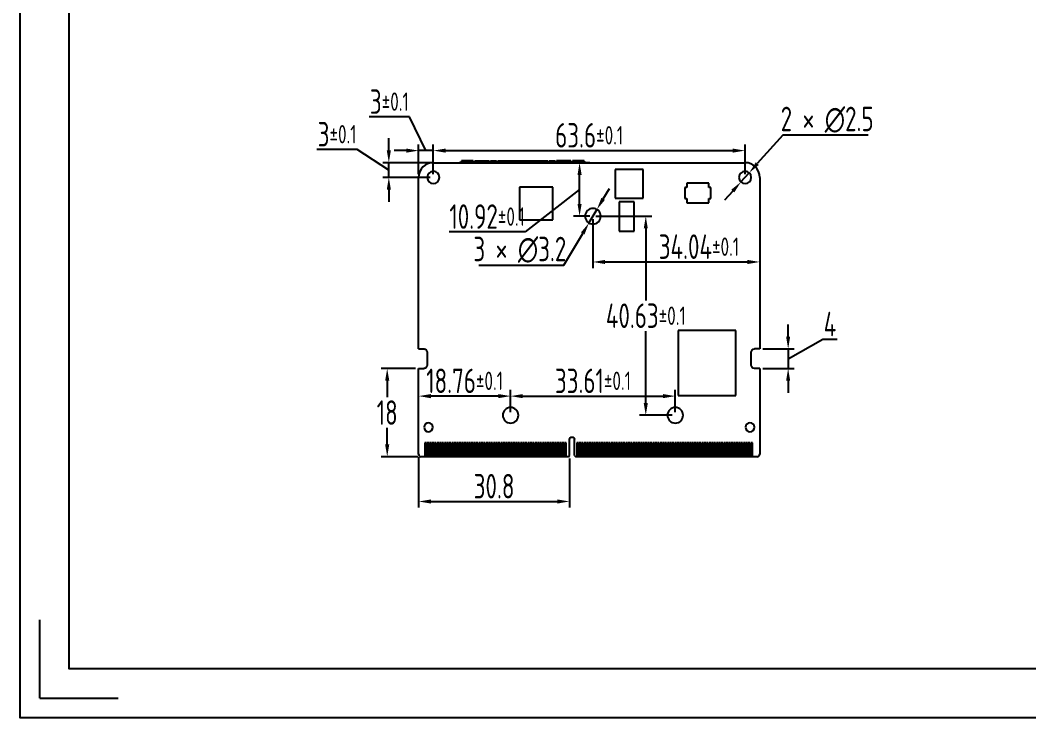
# Model space of a CAD drawing. Header units: millimetres. Extents: x 33 to 453, y 25 to 322.
# Drawn here: x 33.3 to 239.1, y 25.5 to 167.9 of the extents above; entities that cross this region are included whole.
import ezdxf

# ---------------------------------------------------------------- set-up
doc = ezdxf.new("R2010")
doc.units = ezdxf.units.MM
for name, color, linetype in [('可见', 7, 'Continuous'), ('图框', 7, 'Continuous'), ('标注、技术要求', 1, 'Continuous')]:
    doc.layers.add(name, color=color, linetype=linetype)
doc.styles.add('陈杰（2）', font='gbenor.shx', dxfattribs={"width": 0.8, "height": 5, "bigfont": 'gbcbig.shx'})
doc.dimstyles.new('ISO-25（2）', dxfattribs={"dimtxt": 5, "dimasz": 2.5, "dimexe": 1.25, "dimexo": 0.625, "dimtad": 1, "dimtih": 1, "dimtoh": 1, "dimdsep": 46, "dimtxsty": '陈杰（2）', "dimcen": 2.5, "dimclrt": 256, "dimadec": 0, "dimazin": 0, "dimtp": 0.1, "dimtm": 0.1, "dimtfac": 0.75, "dimtmove": 1, "dimatfit": 3, "dimfxl": 1, "dimtolj": 1, "dimarcsym": 0})
doc.dimstyles.new('ISO-25（3）', dxfattribs={"dimtxt": 5, "dimasz": 2.5, "dimexe": 1.25, "dimexo": 0.625, "dimtad": 1, "dimtih": 1, "dimtoh": 1, "dimdsep": 46, "dimtxsty": '陈杰（2）', "dimcen": 2.5, "dimclrt": 256, "dimadec": 0, "dimazin": 0, "dimtol": 1, "dimtp": 0.1, "dimtm": 0.1, "dimtfac": 0.75, "dimtmove": 1, "dimatfit": 3, "dimfxl": 1, "dimtolj": 1, "dimarcsym": 0})

# ---------------------------------------------------------------- blocks, each defined once
blk = doc.blocks.new('*D40')
at = {"layer": 'Defpoints', "color": 0, "transparency": 16777216}
for p in [(114.58, 96.79), (108.17, 78.79), (115.08, 78.79)]:
    blk.add_point(p, dxfattribs=at)
at = {"layer": '标注、技术要求', "color": 0, "lineweight": -2, "transparency": 16777216}
for p, q in [((113.96, 96.79), (106.92, 96.79)), ((108.17, 94.29), (108.17, 90.92)), ((108.17, 81.29), (108.17, 84.67)), ((114.46, 78.79), (106.92, 78.79))]:
    blk.add_line(p, q, dxfattribs=at)
at = {"layer": '标注、技术要求', "color": 0, "transparency": 16777216}
for points in [[(107.75, 94.29), (108.59, 94.29), (108.17, 96.79)], [(107.75, 81.29), (108.59, 81.29), (108.17, 78.79)]]:
    blk.add_solid(points, dxfattribs=at)
at = {"layer": '标注、技术要求', "transparency": 16777216, "insert": (108.17, 87.79), "char_height": 5, "attachment_point": 5, "style": '陈杰（2）'}
blk.add_mtext('\\A1;18', dxfattribs=at)
blk = doc.blocks.new('*D41')
at = {"layer": 'Defpoints', "color": 0, "transparency": 16777216}
for p in [(114.58, 79.29), (145.38, 79.04), (145.38, 69.65)]:
    blk.add_point(p, dxfattribs=at)
at = {"layer": '标注、技术要求', "color": 0, "lineweight": -2, "transparency": 16777216}
for p, q in [((114.58, 78.67), (114.58, 68.4)), ((145.38, 78.42), (145.38, 68.4)), ((117.08, 69.65), (142.88, 69.65))]:
    blk.add_line(p, q, dxfattribs=at)
at = {"layer": '标注、技术要求', "color": 0, "transparency": 16777216}
for points in [[(117.08, 70.06), (117.08, 69.23), (114.58, 69.65)], [(142.88, 70.06), (142.88, 69.23), (145.38, 69.65)]]:
    blk.add_solid(points, dxfattribs=at)
at = {"layer": '标注、技术要求', "transparency": 16777216, "insert": (129.98, 72.77), "char_height": 5, "attachment_point": 5, "style": '陈杰（2）'}
blk.add_mtext('\\A1;30.8', dxfattribs=at)
blk = doc.blocks.new('*D42')
at = {"layer": 'Defpoints', "color": 0, "transparency": 16777216}
for p in [(184.18, 100.79), (184.18, 96.79), (189.98, 96.79)]:
    blk.add_point(p, dxfattribs=at)
at = {"layer": '标注、技术要求', "color": 0, "lineweight": -2, "transparency": 16777216}
for p, q in [((189.98, 103.29), (189.98, 105.79)), ((189.98, 98.79), (197.05, 102.74)), ((197.05, 102.74), (199.97, 102.74)), ((184.81, 100.79), (191.23, 100.79)), ((189.98, 100.79), (189.98, 96.79)), ((189.98, 100.79), (189.98, 96.79)), ((184.81, 96.79), (191.23, 96.79)), ((189.98, 94.29), (189.98, 91.79))]:
    blk.add_line(p, q, dxfattribs=at)
at = {"layer": '标注、技术要求', "color": 0, "transparency": 16777216}
for points in [[(189.56, 103.29), (190.39, 103.29), (189.98, 100.79)], [(189.56, 94.29), (190.39, 94.29), (189.98, 96.79)]]:
    blk.add_solid(points, dxfattribs=at)
at = {"layer": '标注、技术要求', "transparency": 16777216, "insert": (198.51, 105.86), "char_height": 5, "attachment_point": 5, "style": '陈杰（2）'}
blk.add_mtext('\\A1;4', dxfattribs=at)
blk = doc.blocks.new('*D43')
at = {"layer": 'Defpoints', "color": 0, "transparency": 16777216}
for p in [(108.5, 138.79), (117.58, 138.79), (117.58, 135.79)]:
    blk.add_point(p, dxfattribs=at)
at = {"layer": '标注、技术要求', "color": 0, "lineweight": -2, "transparency": 16777216}
for p, q in [((108.5, 141.29), (108.5, 143.79)), ((102.05, 141.47), (93.84, 141.47)), ((108.5, 137.29), (102.05, 141.47)), ((116.96, 138.79), (107.25, 138.79)), ((108.5, 135.79), (108.5, 138.79)), ((108.5, 135.79), (108.5, 138.79)), ((116.96, 135.79), (107.25, 135.79)), ((108.5, 133.29), (108.5, 130.79))]:
    blk.add_line(p, q, dxfattribs=at)
at = {"layer": '标注、技术要求', "color": 0, "transparency": 16777216}
for points in [[(108.09, 141.29), (108.92, 141.29), (108.5, 138.79)], [(108.09, 133.29), (108.92, 133.29), (108.5, 135.79)]]:
    blk.add_solid(points, dxfattribs=at)
at = {"layer": '标注、技术要求', "transparency": 16777216, "insert": (97.95, 144.6), "char_height": 5, "attachment_point": 5, "style": '陈杰（2）'}
blk.add_mtext('\\A1;3{\\H3.75;±0.1}', dxfattribs=at)
blk = doc.blocks.new('*D44')
at = {"layer": 'Defpoints', "color": 0, "transparency": 16777216}
for p in [(114.58, 141.25), (114.58, 135.79), (117.58, 135.79)]:
    blk.add_point(p, dxfattribs=at)
at = {"layer": '标注、技术要求', "color": 0, "lineweight": -2, "transparency": 16777216}
for p, q in [((112.71, 148.12), (104.5, 148.12)), ((116.08, 141.25), (112.71, 148.12)), ((114.58, 136.42), (114.58, 142.5)), ((117.58, 136.42), (117.58, 142.5)), ((112.08, 141.25), (109.58, 141.25)), ((117.58, 141.25), (114.58, 141.25)), ((117.58, 141.25), (114.58, 141.25)), ((120.08, 141.25), (122.58, 141.25))]:
    blk.add_line(p, q, dxfattribs=at)
at = {"layer": '标注、技术要求', "color": 0, "transparency": 16777216}
for points in [[(112.08, 141.67), (112.08, 140.84), (114.58, 141.25)], [(120.08, 141.67), (120.08, 140.84), (117.58, 141.25)]]:
    blk.add_solid(points, dxfattribs=at)
at = {"layer": '标注、技术要求', "transparency": 16777216, "insert": (108.6, 151.25), "char_height": 5, "attachment_point": 5, "style": '陈杰（2）'}
blk.add_mtext('\\A1;3{\\H3.75;±0.1}', dxfattribs=at)
blk = doc.blocks.new('*D45')
at = {"layer": 'Defpoints', "color": 0, "transparency": 16777216}
for p in [(182.02, 136.72), (180.35, 134.86)]:
    blk.add_point(p, dxfattribs=at)
at = {"layer": '标注、技术要求', "color": 0, "lineweight": -2, "transparency": 16777216}
for p, q in [((188.9, 144.42), (183.68, 138.59)), ((206.33, 144.42), (188.9, 144.42)), ((180.35, 134.86), (182.02, 136.72)), ((178.68, 133), (177.02, 131.13))]:
    blk.add_line(p, q, dxfattribs=at)
at = {"layer": '标注、技术要求', "color": 0, "transparency": 16777216}
for points in [[(183.37, 138.86), (183.99, 138.31), (182.02, 136.72)], [(178.37, 133.27), (178.99, 132.72), (180.35, 134.86)]]:
    blk.add_solid(points, dxfattribs=at)
at = {"layer": '标注、技术要求', "transparency": 16777216, "insert": (197.93, 147.55), "char_height": 5, "attachment_point": 5, "style": '陈杰（2）'}
blk.add_mtext('\\A1;2 × ∅2.5', dxfattribs=at)
blk = doc.blocks.new('*D46')
at = {"layer": 'Defpoints', "color": 0, "transparency": 16777216}
for p in [(181.18, 141.25), (117.58, 135.79), (181.18, 135.79)]:
    blk.add_point(p, dxfattribs=at)
at = {"layer": '标注、技术要求', "color": 0, "lineweight": -2, "transparency": 16777216}
for p, q in [((117.58, 136.42), (117.58, 142.5)), ((181.18, 136.42), (181.18, 142.5)), ((120.08, 141.25), (178.68, 141.25))]:
    blk.add_line(p, q, dxfattribs=at)
at = {"layer": '标注、技术要求', "color": 0, "transparency": 16777216}
for points in [[(120.08, 141.67), (120.08, 140.84), (117.58, 141.25)], [(178.68, 141.67), (178.68, 140.84), (181.18, 141.25)]]:
    blk.add_solid(points, dxfattribs=at)
at = {"layer": '标注、技术要求', "transparency": 16777216, "insert": (149.38, 144.38), "char_height": 5, "attachment_point": 5, "style": '陈杰（2）'}
blk.add_mtext('\\A1;63.6{\\H3.75;±0.1}', dxfattribs=at)
blk = doc.blocks.new('*D47')
at = {"layer": 'Defpoints', "color": 0, "transparency": 16777216}
for p in [(150.96, 129.25), (149.33, 126.49)]:
    blk.add_point(p, dxfattribs=at)
at = {"layer": '标注、技术要求', "color": 0, "lineweight": -2, "transparency": 16777216}
for p, q in [((152.23, 131.4), (153.5, 133.55)), ((150.96, 129.25), (149.33, 126.49)), ((144.24, 117.88), (148.06, 124.34)), ((126.84, 117.88), (144.24, 117.88))]:
    blk.add_line(p, q, dxfattribs=at)
at = {"layer": '标注、技术要求', "color": 0, "transparency": 16777216}
for points in [[(151.87, 131.61), (152.59, 131.19), (150.96, 129.25)], [(147.7, 124.55), (148.42, 124.13), (149.33, 126.49)]]:
    blk.add_solid(points, dxfattribs=at)
at = {"layer": '标注、技术要求', "transparency": 16777216, "insert": (135.23, 121.01), "char_height": 5, "attachment_point": 5, "style": '陈杰（2）'}
blk.add_mtext('\\A1;3 × ∅3.2', dxfattribs=at)
blk = doc.blocks.new('*D48')
at = {"layer": 'Defpoints', "color": 0, "transparency": 16777216}
for p in [(147.42, 138.79), (150.14, 138.79), (150.14, 127.87)]:
    blk.add_point(p, dxfattribs=at)
at = {"layer": '标注、技术要求', "color": 0, "lineweight": -2, "transparency": 16777216}
for p, q in [((149.52, 138.79), (146.17, 138.79)), ((147.42, 130.37), (147.42, 136.29)), ((147.42, 133.33), (136.33, 124.67)), ((149.52, 127.87), (146.17, 127.87)), ((136.33, 124.67), (120.78, 124.67))]:
    blk.add_line(p, q, dxfattribs=at)
at = {"layer": '标注、技术要求', "color": 0, "transparency": 16777216}
for points in [[(147, 136.29), (147.84, 136.29), (147.42, 138.79)], [(147, 130.37), (147.84, 130.37), (147.42, 127.87)]]:
    blk.add_solid(points, dxfattribs=at)
at = {"layer": '标注、技术要求', "transparency": 16777216, "insert": (128.56, 127.79), "char_height": 5, "attachment_point": 5, "style": '陈杰（2）'}
blk.add_mtext('\\A1;10.92{\\H3.75;±0.1}', dxfattribs=at)
blk = doc.blocks.new('*D49')
at = {"layer": 'Defpoints', "color": 0, "transparency": 16777216}
for p in [(150.14, 127.87), (184.18, 127.87), (184.18, 118.53)]:
    blk.add_point(p, dxfattribs=at)
at = {"layer": '标注、技术要求', "color": 0, "lineweight": -2, "transparency": 16777216}
for p, q in [((150.14, 127.25), (150.14, 117.28)), ((184.18, 127.25), (184.18, 117.28)), ((152.64, 118.53), (181.68, 118.53))]:
    blk.add_line(p, q, dxfattribs=at)
at = {"layer": '标注、技术要求', "color": 0, "transparency": 16777216}
for points in [[(152.64, 118.95), (152.64, 118.11), (150.14, 118.53)], [(181.68, 118.95), (181.68, 118.11), (184.18, 118.53)]]:
    blk.add_solid(points, dxfattribs=at)
at = {"layer": '标注、技术要求', "transparency": 16777216, "insert": (171.77, 121.65), "char_height": 5, "attachment_point": 5, "style": '陈杰（2）'}
blk.add_mtext('\\A1;34.04{\\H3.75;±0.1}', dxfattribs=at)
blk = doc.blocks.new('*D50')
at = {"layer": 'Defpoints', "color": 0, "transparency": 16777216}
for p in [(166.95, 91.15), (133.34, 87.24), (166.95, 87.24)]:
    blk.add_point(p, dxfattribs=at)
at = {"layer": '标注、技术要求', "color": 0, "lineweight": -2, "transparency": 16777216}
for p, q in [((133.34, 87.87), (133.34, 92.4)), ((135.84, 91.15), (164.45, 91.15)), ((166.95, 87.87), (166.95, 92.4))]:
    blk.add_line(p, q, dxfattribs=at)
at = {"layer": '标注、技术要求', "color": 0, "transparency": 16777216}
for points in [[(135.84, 91.57), (135.84, 90.73), (133.34, 91.15)], [(164.45, 91.57), (164.45, 90.73), (166.95, 91.15)]]:
    blk.add_solid(points, dxfattribs=at)
at = {"layer": '标注、技术要求', "transparency": 16777216, "insert": (150.15, 94.27), "char_height": 5, "attachment_point": 5, "style": '陈杰（2）'}
blk.add_mtext('\\A1;33.61{\\H3.75;±0.1}', dxfattribs=at)
blk = doc.blocks.new('*D51')
at = {"layer": 'Defpoints', "color": 0, "transparency": 16777216}
for p in [(114.58, 91.15), (114.58, 87.24), (133.34, 87.24)]:
    blk.add_point(p, dxfattribs=at)
at = {"layer": '标注、技术要求', "color": 0, "lineweight": -2, "transparency": 16777216}
for p, q in [((114.58, 87.87), (114.58, 92.4)), ((130.84, 91.15), (117.08, 91.15)), ((133.34, 87.87), (133.34, 92.4))]:
    blk.add_line(p, q, dxfattribs=at)
at = {"layer": '标注、技术要求', "color": 0, "transparency": 16777216}
for points in [[(117.08, 91.57), (117.08, 90.73), (114.58, 91.15)], [(130.84, 91.57), (130.84, 90.73), (133.34, 91.15)]]:
    blk.add_solid(points, dxfattribs=at)
at = {"layer": '标注、技术要求', "transparency": 16777216, "insert": (123.96, 94.27), "char_height": 5, "attachment_point": 5, "style": '陈杰（2）'}
blk.add_mtext('\\A1;18.76{\\H3.75;±0.1}', dxfattribs=at)
blk = doc.blocks.new('*D53')
at = {"layer": 'Defpoints', "color": 0, "transparency": 16777216}
for p in [(150.14, 127.87), (160.93, 87.24), (166.95, 87.24)]:
    blk.add_point(p, dxfattribs=at)
at = {"layer": '标注、技术要求', "color": 0, "lineweight": -2, "transparency": 16777216}
for p, q in [((150.77, 127.87), (162.18, 127.87)), ((160.93, 125.37), (160.93, 110.68)), ((160.93, 89.74), (160.93, 104.43)), ((166.33, 87.24), (159.68, 87.24))]:
    blk.add_line(p, q, dxfattribs=at)
at = {"layer": '标注、技术要求', "color": 0, "transparency": 16777216}
for points in [[(160.51, 125.37), (161.34, 125.37), (160.93, 127.87)], [(160.51, 89.74), (161.34, 89.74), (160.93, 87.24)]]:
    blk.add_solid(points, dxfattribs=at)
at = {"layer": '标注、技术要求', "transparency": 16777216, "insert": (160.93, 107.56), "char_height": 5, "attachment_point": 5, "style": '陈杰（2）'}
blk.add_mtext('\\A1;40.63{\\H3.75;±0.1}', dxfattribs=at)

msp = doc.modelspace()

# ---------------------------------------------------------------- linework, layer by layer
at = {"layer": '可见', "extrusion": (-1e-16, -1, 0)}
for p, q in [((117.583, 138.791), (181.183, 138.791)), ((123.293, 138.946), (123.293, 138.791)), ((123.343, 138.946), (123.293, 138.946)), ((123.343, 139.191), (123.343, 139.091)), ((123.493, 139.191), (123.343, 139.191)), ((123.343, 139.071), (123.343, 139.091)), ((123.343, 139.091), (123.493, 139.091)), ((125.643, 139.071), (123.343, 139.071)), ((123.343, 139.071), (123.343, 138.921)), ((123.343, 138.921), (125.643, 138.921)), ((123.343, 138.791), (123.343, 138.921)), ((125.573, 139.191), (123.493, 139.191)), ((123.493, 139.091), (123.493, 139.191)), ((125.573, 139.091), (123.493, 139.091)), ((123.808, 139.091), (123.808, 139.071)), ((123.868, 139.071), (123.868, 139.091)), ((123.968, 139.091), (123.968, 139.071)), ((124.028, 139.071), (124.028, 139.091)), ((125.038, 139.091), (125.038, 139.071)), ((125.098, 139.071), (125.098, 139.091)), ((125.198, 139.091), (125.198, 139.071)), ((125.258, 139.071), (125.258, 139.091)), ((125.723, 139.191), (125.573, 139.191)), ((125.573, 139.191), (125.573, 139.091)), ((125.573, 139.091), (125.723, 139.091)), ((125.643, 138.921), (125.643, 139.071)), ((125.643, 139.041), (125.723, 139.041)), ((125.643, 138.921), (125.643, 138.871)), ((125.723, 139.091), (125.723, 139.191)), ((125.723, 139.091), (125.723, 139.041)), ((125.723, 139.041), (125.723, 138.998)), ((126.023, 139.198), (126.023, 139.098)), ((126.023, 139.198), (128.943, 139.198)), ((126.023, 138.791), (126.023, 139.098)), ((126.023, 139.098), (128.943, 139.098)), ((128.943, 139.098), (128.943, 139.198)), ((128.943, 138.791), (128.943, 139.098)), ((130.443, 139.098), (129.243, 139.098)), ((129.243, 139.073), (129.243, 139.098)), ((129.243, 139.073), (130.443, 139.073)), ((129.243, 139.048), (129.243, 139.073)), ((130.443, 139.098), (130.443, 139.073)), ((130.443, 139.073), (130.443, 139.048)), ((130.743, 139.198), (130.743, 139.098)), ((130.743, 139.198), (140.943, 139.198)), ((130.743, 139.098), (140.943, 139.098)), ((130.743, 139.098), (130.743, 138.791)), ((140.943, 139.098), (140.943, 139.198)), ((140.943, 138.791), (140.943, 139.098)), ((142.443, 139.098), (141.243, 139.098)), ((141.243, 139.073), (141.243, 139.098)), ((141.243, 139.073), (142.443, 139.073)), ((141.243, 139.048), (141.243, 139.073)), ((142.443, 139.098), (142.443, 139.073)), ((142.443, 139.073), (142.443, 139.048)), ((142.743, 139.198), (142.743, 139.098)), ((145.663, 139.198), (142.743, 139.198)), ((142.743, 139.098), (145.663, 139.098)), ((142.743, 139.098), (142.743, 138.791)), ((145.663, 139.098), (145.663, 139.198)), ((145.663, 139.098), (145.663, 138.791)), ((145.963, 139.191), (145.963, 139.091)), ((146.113, 139.191), (145.963, 139.191)), ((145.963, 139.041), (145.963, 139.091)), ((145.963, 139.091), (146.113, 139.091)), ((145.963, 139.041), (146.043, 139.041)), ((145.963, 138.998), (145.963, 139.041)), ((146.043, 139.071), (146.043, 138.921)), ((148.343, 139.071), (146.043, 139.071)), ((146.043, 138.921), (148.343, 138.921)), ((146.043, 138.871), (146.043, 138.921)), ((148.193, 139.191), (146.113, 139.191)), ((146.113, 139.091), (146.113, 139.191)), ((148.193, 139.091), (146.113, 139.091)), ((146.428, 139.091), (146.428, 139.071)), ((146.488, 139.071), (146.488, 139.091)), ((146.588, 139.091), (146.588, 139.071)), ((146.648, 139.071), (146.648, 139.091)), ((147.658, 139.091), (147.658, 139.071)), ((147.718, 139.071), (147.718, 139.091)), ((147.818, 139.091), (147.818, 139.071)), ((147.878, 139.071), (147.878, 139.091)), ((148.343, 139.191), (148.193, 139.191)), ((148.193, 139.191), (148.193, 139.091)), ((148.193, 139.091), (148.343, 139.091)), ((148.343, 139.091), (148.343, 139.191)), ((148.343, 139.091), (148.343, 139.071)), ((148.343, 138.921), (148.343, 139.071)), ((148.343, 138.946), (148.393, 138.946)), ((148.343, 138.921), (148.343, 138.791)), ((148.393, 138.791), (148.393, 138.946)), ((154.693, 137.427), (154.693, 131.519)), ((160.401, 137.427), (154.693, 137.427)), ((160.401, 131.519), (160.401, 137.427)), ((114.583, 100.791), (114.583, 135.791)), ((135.129, 133.814), (135.129, 127.149)), ((141.943, 133.814), (135.129, 133.814)), ((141.943, 127.149), (141.943, 133.814)), ((169.325, 134.633), (169.325, 133.755)), ((173.775, 134.633), (169.325, 134.633)), ((173.775, 133.755), (173.775, 134.633)), ((184.183, 135.791), (184.183, 100.791)), ((168.9, 133.755), (168.9, 131.453)), ((169.325, 133.755), (168.9, 133.755)), ((174.2, 133.755), (173.775, 133.755)), ((174.2, 131.453), (174.2, 133.755)), ((154.693, 131.519), (160.401, 131.519)), ((155.474, 130.813), (155.474, 130.613)), ((158.576, 130.812), (155.474, 130.813)), ((155.474, 130.613), (155.474, 124.813)), ((158.576, 130.613), (158.576, 130.812)), ((158.576, 124.813), (158.576, 130.613)), ((168.9, 131.453), (169.325, 131.453)), ((169.325, 131.453), (169.325, 130.574)), ((169.325, 130.574), (173.775, 130.574)), ((173.775, 131.453), (174.2, 131.453)), ((173.775, 130.574), (173.775, 131.453)), ((135.129, 127.149), (141.943, 127.149)), ((155.474, 124.813), (158.576, 124.813)), ((179.311, 104.535), (167.557, 104.535)), ((167.557, 104.535), (167.557, 91.281)), ((179.311, 91.281), (179.311, 104.535)), ((114.583, 100.791), (115.683, 100.791)), ((116.333, 100.141), (116.333, 97.441)), ((182.433, 97.434), (182.433, 100.134)), ((184.183, 100.791), (183.083, 100.791)), ((114.583, 96.791), (115.699, 96.791)), ((114.583, 79.291), (114.583, 96.791)), ((184.183, 96.791), (183.083, 96.791)), ((184.183, 96.791), (184.183, 79.291)), ((167.557, 91.281), (179.311, 91.281)), ((115.833, 81.591), (115.833, 79.041)), ((116.183, 81.591), (115.833, 81.591)), ((116.183, 79.041), (116.183, 81.591)), ((116.333, 81.591), (116.333, 79.041)), ((116.683, 81.591), (116.333, 81.591)), ((116.683, 79.041), (116.683, 81.591)), ((116.833, 81.591), (116.833, 79.041)), ((117.183, 81.591), (116.833, 81.591)), ((117.183, 79.041), (117.183, 81.591)), ((117.333, 81.591), (117.333, 79.041)), ((117.683, 81.591), (117.333, 81.591)), ((117.683, 79.041), (117.683, 81.591)), ((117.833, 81.591), (117.833, 79.041)), ((118.183, 81.591), (117.833, 81.591)), ((118.183, 79.041), (118.183, 81.591)), ((118.333, 81.591), (118.333, 79.041)), ((118.683, 81.591), (118.333, 81.591)), ((118.683, 79.041), (118.683, 81.591)), ((118.833, 81.591), (118.833, 79.041)), ((119.183, 81.591), (118.833, 81.591)), ((119.183, 79.041), (119.183, 81.591)), ((119.333, 81.591), (119.333, 79.041)), ((119.683, 81.591), (119.333, 81.591)), ((119.683, 79.041), (119.683, 81.591)), ((119.833, 81.591), (119.833, 79.041)), ((120.183, 81.591), (119.833, 81.591)), ((120.183, 79.041), (120.183, 81.591)), ((120.333, 81.591), (120.333, 79.041)), ((120.683, 81.591), (120.333, 81.591)), ((120.683, 79.041), (120.683, 81.591)), ((120.833, 81.591), (120.833, 79.041)), ((121.183, 81.591), (120.833, 81.591)), ((121.183, 79.041), (121.183, 81.591)), ((121.333, 81.591), (121.333, 79.041)), ((121.683, 81.591), (121.333, 81.591)), ((121.683, 79.041), (121.683, 81.591)), ((121.833, 81.591), (121.833, 79.041)), ((122.183, 81.591), (121.833, 81.591)), ((122.183, 79.041), (122.183, 81.591)), ((122.333, 81.591), (122.333, 79.041)), ((122.683, 81.591), (122.333, 81.591)), ((122.683, 79.041), (122.683, 81.591)), ((122.833, 81.591), (122.833, 79.041)), ((123.183, 81.591), (122.833, 81.591)), ((123.183, 79.041), (123.183, 81.591)), ((123.333, 81.591), (123.333, 79.041)), ((123.683, 81.591), (123.333, 81.591)), ((123.683, 79.041), (123.683, 81.591)), ((123.833, 81.591), (123.833, 79.041)), ((124.183, 81.591), (123.833, 81.591)), ((124.183, 79.041), (124.183, 81.591)), ((124.333, 81.591), (124.333, 79.041)), ((124.683, 81.591), (124.333, 81.591)), ((124.683, 79.041), (124.683, 81.591)), ((124.833, 81.591), (124.833, 79.041)), ((125.183, 81.591), (124.833, 81.591)), ((125.183, 79.041), (125.183, 81.591)), ((125.333, 81.591), (125.333, 79.041)), ((125.683, 81.591), (125.333, 81.591)), ((125.683, 79.041), (125.683, 81.591)), ((125.833, 81.591), (125.833, 79.041)), ((126.183, 81.591), (125.833, 81.591)), ((126.183, 79.041), (126.183, 81.591)), ((126.333, 81.591), (126.333, 79.041)), ((126.683, 81.591), (126.333, 81.591)), ((126.683, 79.041), (126.683, 81.591)), ((126.833, 81.591), (126.833, 79.041)), ((127.183, 81.591), (126.833, 81.591)), ((127.183, 79.041), (127.183, 81.591)), ((127.333, 81.591), (127.333, 79.041)), ((127.683, 81.591), (127.333, 81.591)), ((127.683, 79.041), (127.683, 81.591)), ((127.833, 81.591), (127.833, 79.041)), ((128.183, 81.591), (127.833, 81.591)), ((128.183, 79.041), (128.183, 81.591)), ((128.333, 81.591), (128.333, 79.041)), ((128.683, 81.591), (128.333, 81.591)), ((128.683, 79.041), (128.683, 81.591)), ((128.833, 81.591), (128.833, 79.041)), ((129.183, 81.591), (128.833, 81.591)), ((129.183, 79.041), (129.183, 81.591)), ((129.333, 81.591), (129.333, 79.041)), ((129.683, 81.591), (129.333, 81.591)), ((129.683, 79.041), (129.683, 81.591)), ((129.833, 81.591), (129.833, 79.041)), ((130.183, 81.591), (129.833, 81.591)), ((130.183, 79.041), (130.183, 81.591)), ((130.333, 81.591), (130.333, 79.041)), ((130.683, 81.591), (130.333, 81.591)), ((130.683, 79.041), (130.683, 81.591)), ((130.833, 81.591), (130.833, 79.041)), ((131.183, 81.591), (130.833, 81.591)), ((131.183, 79.041), (131.183, 81.591)), ((131.333, 81.591), (131.333, 79.041)), ((131.683, 81.591), (131.333, 81.591)), ((131.683, 79.041), (131.683, 81.591)), ((131.833, 81.591), (131.833, 79.041)), ((132.183, 81.591), (131.833, 81.591)), ((132.183, 79.041), (132.183, 81.591)), ((132.333, 81.591), (132.333, 79.041)), ((132.683, 81.591), (132.333, 81.591)), ((132.683, 79.041), (132.683, 81.591)), ((132.833, 81.591), (132.833, 79.041)), ((133.183, 81.591), (132.833, 81.591)), ((133.183, 79.041), (133.183, 81.591)), ((133.333, 81.591), (133.333, 79.041)), ((133.683, 81.591), (133.333, 81.591)), ((133.683, 79.041), (133.683, 81.591)), ((133.833, 81.591), (133.833, 79.041)), ((134.183, 81.591), (133.833, 81.591)), ((134.183, 79.041), (134.183, 81.591)), ((134.333, 81.591), (134.333, 79.041)), ((134.683, 81.591), (134.333, 81.591)), ((134.683, 79.041), (134.683, 81.591)), ((134.833, 81.591), (134.833, 79.041)), ((135.183, 81.591), (134.833, 81.591)), ((135.183, 79.041), (135.183, 81.591)), ((135.333, 81.591), (135.333, 79.041)), ((135.683, 81.591), (135.333, 81.591)), ((135.683, 79.041), (135.683, 81.591)), ((135.833, 81.591), (135.833, 79.041)), ((136.183, 81.591), (135.833, 81.591)), ((136.183, 79.041), (136.183, 81.591)), ((136.333, 81.591), (136.333, 79.041)), ((136.683, 81.591), (136.333, 81.591)), ((136.683, 79.041), (136.683, 81.591)), ((136.833, 81.591), (136.833, 79.041)), ((137.183, 81.591), (136.833, 81.591)), ((137.183, 79.041), (137.183, 81.591)), ((137.333, 81.591), (137.333, 79.041)), ((137.683, 81.591), (137.333, 81.591)), ((137.683, 79.041), (137.683, 81.591)), ((137.833, 81.591), (137.833, 79.041)), ((138.183, 81.591), (137.833, 81.591)), ((138.183, 79.041), (138.183, 81.591)), ((138.333, 81.591), (138.333, 79.041)), ((138.683, 81.591), (138.333, 81.591)), ((138.683, 79.041), (138.683, 81.591)), ((138.833, 81.591), (138.833, 79.041)), ((139.183, 81.591), (138.833, 81.591)), ((139.183, 79.041), (139.183, 81.591)), ((139.333, 81.591), (139.333, 79.041)), ((139.683, 81.591), (139.333, 81.591)), ((139.683, 79.041), (139.683, 81.591)), ((139.833, 81.591), (139.833, 79.041)), ((140.183, 81.591), (139.833, 81.591)), ((140.183, 79.041), (140.183, 81.591)), ((140.333, 81.591), (140.333, 79.041)), ((140.683, 81.591), (140.333, 81.591)), ((140.683, 79.041), (140.683, 81.591)), ((140.833, 81.591), (140.833, 79.041)), ((141.183, 81.591), (140.833, 81.591)), ((141.183, 79.041), (141.183, 81.591)), ((141.333, 81.591), (141.333, 79.041)), ((141.683, 81.591), (141.333, 81.591)), ((141.683, 79.041), (141.683, 81.591)), ((141.833, 81.591), (141.833, 79.041)), ((142.183, 81.591), (141.833, 81.591)), ((142.183, 79.041), (142.183, 81.591)), ((142.333, 81.591), (142.333, 79.041)), ((142.683, 81.591), (142.333, 81.591)), ((142.683, 79.041), (142.683, 81.591)), ((142.833, 81.591), (142.833, 79.041)), ((143.183, 81.591), (142.833, 81.591)), ((143.183, 79.041), (143.183, 81.591)), ((143.333, 81.591), (143.333, 79.041)), ((143.683, 81.591), (143.333, 81.591)), ((143.683, 79.041), (143.683, 81.591)), ((143.833, 81.591), (143.833, 79.041)), ((144.183, 81.591), (143.833, 81.591)), ((144.183, 79.041), (144.183, 81.591)), ((144.333, 81.591), (144.333, 79.041)), ((144.683, 81.591), (144.333, 81.591)), ((144.683, 79.041), (144.683, 81.591)), ((145.383, 79.041), (145.383, 82.291)), ((146.383, 79.041), (146.383, 82.291)), ((146.833, 81.591), (146.833, 79.041)), ((147.183, 81.591), (146.833, 81.591)), ((147.183, 79.041), (147.183, 81.591)), ((147.333, 81.591), (147.333, 79.041)), ((147.683, 81.591), (147.333, 81.591)), ((147.683, 79.041), (147.683, 81.591)), ((147.833, 81.591), (147.833, 79.041)), ((148.183, 81.591), (147.833, 81.591)), ((148.183, 79.041), (148.183, 81.591)), ((148.333, 81.591), (148.333, 79.041)), ((148.683, 81.591), (148.333, 81.591)), ((148.683, 79.041), (148.683, 81.591)), ((148.833, 81.591), (148.833, 79.041)), ((149.183, 81.591), (148.833, 81.591)), ((149.183, 79.041), (149.183, 81.591)), ((149.333, 81.591), (149.333, 79.041)), ((149.683, 81.591), (149.333, 81.591)), ((149.683, 79.041), (149.683, 81.591)), ((149.833, 81.591), (149.833, 79.041)), ((150.183, 81.591), (149.833, 81.591)), ((150.183, 79.041), (150.183, 81.591)), ((150.333, 81.591), (150.333, 79.041)), ((150.683, 81.591), (150.333, 81.591)), ((150.683, 79.041), (150.683, 81.591)), ((150.833, 81.591), (150.833, 79.041)), ((151.183, 81.591), (150.833, 81.591)), ((151.183, 79.041), (151.183, 81.591)), ((151.333, 81.591), (151.333, 79.041)), ((151.683, 81.591), (151.333, 81.591)), ((151.683, 79.041), (151.683, 81.591)), ((151.833, 81.591), (151.833, 79.041)), ((152.183, 81.591), (151.833, 81.591)), ((152.183, 79.041), (152.183, 81.591)), ((152.333, 81.591), (152.333, 79.041)), ((152.683, 81.591), (152.333, 81.591)), ((152.683, 79.041), (152.683, 81.591)), ((152.833, 81.591), (152.833, 79.041)), ((153.183, 81.591), (152.833, 81.591)), ((153.183, 79.041), (153.183, 81.591)), ((153.333, 81.591), (153.333, 79.041)), ((153.683, 81.591), (153.333, 81.591)), ((153.683, 79.041), (153.683, 81.591)), ((153.833, 81.591), (153.833, 79.041)), ((154.183, 81.591), (153.833, 81.591)), ((154.183, 79.041), (154.183, 81.591)), ((154.333, 81.591), (154.333, 79.041)), ((154.683, 81.591), (154.333, 81.591)), ((154.683, 79.041), (154.683, 81.591)), ((154.833, 81.591), (154.833, 79.041)), ((155.183, 81.591), (154.833, 81.591)), ((155.183, 79.041), (155.183, 81.591)), ((155.333, 81.591), (155.333, 79.041)), ((155.683, 81.591), (155.333, 81.591)), ((155.683, 79.041), (155.683, 81.591)), ((155.833, 81.591), (155.833, 79.041)), ((156.183, 81.591), (155.833, 81.591)), ((156.183, 79.041), (156.183, 81.591)), ((156.333, 81.591), (156.333, 79.041)), ((156.683, 81.591), (156.333, 81.591)), ((156.683, 79.041), (156.683, 81.591)), ((156.833, 81.591), (156.833, 79.041)), ((157.183, 81.591), (156.833, 81.591)), ((157.183, 79.041), (157.183, 81.591)), ((157.333, 81.591), (157.333, 79.041)), ((157.683, 81.591), (157.333, 81.591)), ((157.683, 79.041), (157.683, 81.591)), ((157.833, 81.591), (157.833, 79.041)), ((158.183, 81.591), (157.833, 81.591)), ((158.183, 79.041), (158.183, 81.591)), ((158.333, 81.591), (158.333, 79.041)), ((158.683, 81.591), (158.333, 81.591)), ((158.683, 79.041), (158.683, 81.591)), ((158.833, 81.591), (158.833, 79.041)), ((159.183, 81.591), (158.833, 81.591)), ((159.183, 79.041), (159.183, 81.591)), ((159.333, 81.591), (159.333, 79.041)), ((159.683, 81.591), (159.333, 81.591)), ((159.683, 79.041), (159.683, 81.591)), ((159.833, 81.591), (159.833, 79.041)), ((160.183, 81.591), (159.833, 81.591)), ((160.183, 79.041), (160.183, 81.591)), ((160.333, 81.591), (160.333, 79.041)), ((160.683, 81.591), (160.333, 81.591)), ((160.683, 79.041), (160.683, 81.591)), ((160.833, 81.591), (160.833, 79.041)), ((161.183, 81.591), (160.833, 81.591)), ((161.183, 79.041), (161.183, 81.591)), ((161.333, 81.591), (161.333, 79.041)), ((161.683, 81.591), (161.333, 81.591)), ((161.683, 79.041), (161.683, 81.591)), ((161.833, 81.591), (161.833, 79.041)), ((162.183, 81.591), (161.833, 81.591)), ((162.183, 79.041), (162.183, 81.591)), ((162.333, 81.591), (162.333, 79.041)), ((162.683, 81.591), (162.333, 81.591)), ((162.683, 79.041), (162.683, 81.591)), ((162.833, 81.591), (162.833, 79.041)), ((163.183, 81.591), (162.833, 81.591)), ((163.183, 79.041), (163.183, 81.591)), ((163.333, 81.591), (163.333, 79.041)), ((163.683, 81.591), (163.333, 81.591)), ((163.683, 79.041), (163.683, 81.591)), ((163.833, 81.591), (163.833, 79.041)), ((164.183, 81.591), (163.833, 81.591)), ((164.183, 79.041), (164.183, 81.591)), ((164.333, 81.591), (164.333, 79.041)), ((164.683, 81.591), (164.333, 81.591)), ((164.683, 79.041), (164.683, 81.591)), ((164.833, 81.591), (164.833, 79.041)), ((165.183, 81.591), (164.833, 81.591)), ((165.183, 79.041), (165.183, 81.591)), ((165.333, 81.591), (165.333, 79.041)), ((165.683, 81.591), (165.333, 81.591)), ((165.683, 79.041), (165.683, 81.591)), ((165.833, 81.591), (165.833, 79.041)), ((166.183, 81.591), (165.833, 81.591)), ((166.183, 79.041), (166.183, 81.591)), ((166.333, 81.591), (166.333, 79.041)), ((166.683, 81.591), (166.333, 81.591)), ((166.683, 79.041), (166.683, 81.591)), ((166.833, 81.591), (166.833, 79.041)), ((167.183, 81.591), (166.833, 81.591)), ((167.183, 79.041), (167.183, 81.591)), ((167.333, 81.591), (167.333, 79.041)), ((167.683, 81.591), (167.333, 81.591)), ((167.683, 79.041), (167.683, 81.591)), ((167.833, 81.591), (167.833, 79.041)), ((168.183, 81.591), (167.833, 81.591)), ((168.183, 79.041), (168.183, 81.591)), ((168.333, 81.591), (168.333, 79.041)), ((168.683, 81.591), (168.333, 81.591)), ((168.683, 79.041), (168.683, 81.591)), ((168.833, 81.591), (168.833, 79.041)), ((169.183, 81.591), (168.833, 81.591)), ((169.183, 79.041), (169.183, 81.591)), ((169.333, 81.591), (169.333, 79.041)), ((169.683, 81.591), (169.333, 81.591)), ((169.683, 79.041), (169.683, 81.591)), ((169.833, 81.591), (169.833, 79.041)), ((170.183, 81.591), (169.833, 81.591)), ((170.183, 79.041), (170.183, 81.591)), ((170.333, 81.591), (170.333, 79.041)), ((170.683, 81.591), (170.333, 81.591)), ((170.683, 79.041), (170.683, 81.591)), ((170.833, 81.591), (170.833, 79.041)), ((171.183, 81.591), (170.833, 81.591)), ((171.183, 79.041), (171.183, 81.591)), ((171.333, 81.591), (171.333, 79.041)), ((171.683, 81.591), (171.333, 81.591)), ((171.683, 79.041), (171.683, 81.591)), ((171.833, 81.591), (171.833, 79.041)), ((172.183, 81.591), (171.833, 81.591)), ((172.183, 79.041), (172.183, 81.591)), ((172.333, 81.591), (172.333, 79.041)), ((172.683, 81.591), (172.333, 81.591)), ((172.683, 79.041), (172.683, 81.591)), ((172.833, 81.591), (172.833, 79.041)), ((173.183, 81.591), (172.833, 81.591)), ((173.183, 79.041), (173.183, 81.591)), ((173.333, 81.591), (173.333, 79.041)), ((173.683, 81.591), (173.333, 81.591)), ((173.683, 79.041), (173.683, 81.591)), ((173.833, 81.591), (173.833, 79.041)), ((174.183, 81.591), (173.833, 81.591)), ((174.183, 79.041), (174.183, 81.591)), ((174.333, 81.591), (174.333, 79.041)), ((174.683, 81.591), (174.333, 81.591)), ((174.683, 79.041), (174.683, 81.591)), ((174.833, 81.591), (174.833, 79.041)), ((175.183, 81.591), (174.833, 81.591)), ((175.183, 79.041), (175.183, 81.591)), ((175.333, 81.591), (175.333, 79.041)), ((175.683, 81.591), (175.333, 81.591)), ((175.683, 79.041), (175.683, 81.591)), ((175.833, 81.591), (175.833, 79.041)), ((176.183, 81.591), (175.833, 81.591)), ((176.183, 79.041), (176.183, 81.591)), ((176.333, 81.591), (176.333, 79.041)), ((176.683, 81.591), (176.333, 81.591)), ((176.683, 79.041), (176.683, 81.591)), ((176.833, 81.591), (176.833, 79.041)), ((177.183, 81.591), (176.833, 81.591)), ((177.183, 79.041), (177.183, 81.591)), ((177.333, 81.591), (177.333, 79.041)), ((177.683, 81.591), (177.333, 81.591)), ((177.683, 79.041), (177.683, 81.591)), ((177.833, 81.591), (177.833, 79.041)), ((178.183, 81.591), (177.833, 81.591)), ((178.183, 79.041), (178.183, 81.591)), ((178.333, 81.591), (178.333, 79.041)), ((178.683, 81.591), (178.333, 81.591)), ((178.683, 79.041), (178.683, 81.591)), ((178.833, 81.591), (178.833, 79.041)), ((179.183, 81.591), (178.833, 81.591)), ((179.183, 79.041), (179.183, 81.591)), ((179.333, 81.591), (179.333, 79.041)), ((179.683, 81.591), (179.333, 81.591)), ((179.683, 79.041), (179.683, 81.591)), ((179.833, 81.591), (179.833, 79.041)), ((180.183, 81.591), (179.833, 81.591)), ((180.183, 79.041), (180.183, 81.591)), ((180.333, 81.591), (180.333, 79.041)), ((180.683, 81.591), (180.333, 81.591)), ((180.683, 79.041), (180.683, 81.591)), ((180.833, 81.591), (180.833, 79.041)), ((181.183, 81.591), (180.833, 81.591)), ((181.183, 79.041), (181.183, 81.591)), ((181.333, 81.591), (181.333, 79.041)), ((181.683, 81.591), (181.333, 81.591)), ((181.683, 79.041), (181.683, 81.591)), ((181.833, 81.591), (181.833, 79.041)), ((182.183, 81.591), (181.833, 81.591)), ((182.183, 79.041), (182.183, 81.591)), ((182.333, 81.591), (182.333, 79.041)), ((182.683, 81.591), (182.333, 81.591)), ((182.683, 79.041), (182.683, 81.591)), ((145.133, 78.791), (115.083, 78.791)), ((115.833, 79.041), (116.183, 79.041)), ((116.333, 79.041), (116.683, 79.041)), ((116.833, 79.041), (117.183, 79.041)), ((117.333, 79.041), (117.683, 79.041)), ((117.833, 79.041), (118.183, 79.041)), ((118.333, 79.041), (118.683, 79.041)), ((118.833, 79.041), (119.183, 79.041)), ((119.333, 79.041), (119.683, 79.041)), ((119.833, 79.041), (120.183, 79.041)), ((120.333, 79.041), (120.683, 79.041)), ((120.833, 79.041), (121.183, 79.041)), ((121.333, 79.041), (121.683, 79.041)), ((121.833, 79.041), (122.183, 79.041)), ((122.333, 79.041), (122.683, 79.041)), ((122.833, 79.041), (123.183, 79.041)), ((123.333, 79.041), (123.683, 79.041)), ((123.833, 79.041), (124.183, 79.041)), ((124.333, 79.041), (124.683, 79.041)), ((124.833, 79.041), (125.183, 79.041)), ((125.333, 79.041), (125.683, 79.041)), ((125.833, 79.041), (126.183, 79.041)), ((126.333, 79.041), (126.683, 79.041)), ((126.833, 79.041), (127.183, 79.041)), ((127.333, 79.041), (127.683, 79.041)), ((127.833, 79.041), (128.183, 79.041)), ((128.333, 79.041), (128.683, 79.041)), ((128.833, 79.041), (129.183, 79.041)), ((129.333, 79.041), (129.683, 79.041)), ((129.833, 79.041), (130.183, 79.041)), ((130.333, 79.041), (130.683, 79.041)), ((130.833, 79.041), (131.183, 79.041)), ((131.333, 79.041), (131.683, 79.041)), ((131.833, 79.041), (132.183, 79.041)), ((132.333, 79.041), (132.683, 79.041)), ((132.833, 79.041), (133.183, 79.041)), ((133.333, 79.041), (133.683, 79.041)), ((133.833, 79.041), (134.183, 79.041)), ((134.333, 79.041), (134.683, 79.041)), ((134.833, 79.041), (135.183, 79.041)), ((135.333, 79.041), (135.683, 79.041)), ((135.833, 79.041), (136.183, 79.041)), ((136.333, 79.041), (136.683, 79.041)), ((136.833, 79.041), (137.183, 79.041)), ((137.333, 79.041), (137.683, 79.041)), ((137.833, 79.041), (138.183, 79.041)), ((138.333, 79.041), (138.683, 79.041)), ((138.833, 79.041), (139.183, 79.041)), ((139.333, 79.041), (139.683, 79.041)), ((139.833, 79.041), (140.183, 79.041)), ((140.333, 79.041), (140.683, 79.041)), ((140.833, 79.041), (141.183, 79.041)), ((141.333, 79.041), (141.683, 79.041)), ((141.833, 79.041), (142.183, 79.041)), ((142.333, 79.041), (142.683, 79.041)), ((142.833, 79.041), (143.183, 79.041)), ((143.333, 79.041), (143.683, 79.041)), ((143.833, 79.041), (144.183, 79.041)), ((144.333, 79.041), (144.683, 79.041)), ((145.133, 78.791), (145.383, 79.041)), ((146.383, 79.041), (146.633, 78.791)), ((183.683, 78.791), (146.633, 78.791)), ((146.833, 79.041), (147.183, 79.041)), ((147.333, 79.041), (147.683, 79.041)), ((147.833, 79.041), (148.183, 79.041)), ((148.333, 79.041), (148.683, 79.041)), ((148.833, 79.041), (149.183, 79.041)), ((149.333, 79.041), (149.683, 79.041)), ((149.833, 79.041), (150.183, 79.041)), ((150.333, 79.041), (150.683, 79.041)), ((150.833, 79.041), (151.183, 79.041)), ((151.333, 79.041), (151.683, 79.041)), ((151.833, 79.041), (152.183, 79.041)), ((152.333, 79.041), (152.683, 79.041)), ((152.833, 79.041), (153.183, 79.041)), ((153.333, 79.041), (153.683, 79.041)), ((153.833, 79.041), (154.183, 79.041)), ((154.333, 79.041), (154.683, 79.041)), ((154.833, 79.041), (155.183, 79.041)), ((155.333, 79.041), (155.683, 79.041)), ((155.833, 79.041), (156.183, 79.041)), ((156.333, 79.041), (156.683, 79.041)), ((156.833, 79.041), (157.183, 79.041)), ((157.333, 79.041), (157.683, 79.041)), ((157.833, 79.041), (158.183, 79.041)), ((158.333, 79.041), (158.683, 79.041)), ((158.833, 79.041), (159.183, 79.041)), ((159.333, 79.041), (159.683, 79.041)), ((159.833, 79.041), (160.183, 79.041)), ((160.333, 79.041), (160.683, 79.041)), ((160.833, 79.041), (161.183, 79.041)), ((161.333, 79.041), (161.683, 79.041)), ((161.833, 79.041), (162.183, 79.041)), ((162.333, 79.041), (162.683, 79.041)), ((162.833, 79.041), (163.183, 79.041)), ((163.333, 79.041), (163.683, 79.041)), ((163.833, 79.041), (164.183, 79.041)), ((164.333, 79.041), (164.683, 79.041)), ((164.833, 79.041), (165.183, 79.041)), ((165.333, 79.041), (165.683, 79.041)), ((165.833, 79.041), (166.183, 79.041)), ((166.333, 79.041), (166.683, 79.041)), ((166.833, 79.041), (167.183, 79.041)), ((167.333, 79.041), (167.683, 79.041)), ((167.833, 79.041), (168.183, 79.041)), ((168.333, 79.041), (168.683, 79.041)), ((168.833, 79.041), (169.183, 79.041)), ((169.333, 79.041), (169.683, 79.041)), ((169.833, 79.041), (170.183, 79.041)), ((170.333, 79.041), (170.683, 79.041)), ((170.833, 79.041), (171.183, 79.041)), ((171.333, 79.041), (171.683, 79.041)), ((171.833, 79.041), (172.183, 79.041)), ((172.333, 79.041), (172.683, 79.041)), ((172.833, 79.041), (173.183, 79.041)), ((173.333, 79.041), (173.683, 79.041)), ((173.833, 79.041), (174.183, 79.041)), ((174.333, 79.041), (174.683, 79.041)), ((174.833, 79.041), (175.183, 79.041)), ((175.333, 79.041), (175.683, 79.041)), ((175.833, 79.041), (176.183, 79.041)), ((176.333, 79.041), (176.683, 79.041)), ((176.833, 79.041), (177.183, 79.041)), ((177.333, 79.041), (177.683, 79.041)), ((177.833, 79.041), (178.183, 79.041)), ((178.333, 79.041), (178.683, 79.041)), ((178.833, 79.041), (179.183, 79.041)), ((179.333, 79.041), (179.683, 79.041)), ((179.833, 79.041), (180.183, 79.041)), ((180.333, 79.041), (180.683, 79.041)), ((180.833, 79.041), (181.183, 79.041)), ((181.333, 79.041), (181.683, 79.041)), ((181.833, 79.041), (182.183, 79.041)), ((182.333, 79.041), (182.683, 79.041))]:
    msp.add_line(p, q, dxfattribs=at)
at = {"layer": '可见', "extrusion": (-1e-16, 0, -1)}
for centre, radius in [((-117.583, 135.791), 1.25), ((-181.183, 135.791), 1.25), ((-150.143, 127.871), 1.6), ((-133.343, 87.241), 1.6), ((-166.953, 87.241), 1.6), ((-116.583, 84.791), 0.9), ((-182.183, 84.791), 0.9)]:
    msp.add_circle(centre, radius, dxfattribs=at)
at = {"layer": '可见'}
for centre, radius, start, end in [((117.583, 135.791), 3, 90, 180), ((181.183, 135.791), 3, 0, 90), ((115.083, 79.291), 0.5, 180, 270), ((183.683, 79.291), 0.5, 270, 0)]:
    msp.add_arc(centre, radius, start, end, dxfattribs=at)
at = {"layer": '可见', "extrusion": (-1e-16, 0, -1)}
for centre, radius, start, end in [((-123.293, 138.396), 0.55, 45.90457, 90), ((-125.793, 138.871), 0.15, 327.76904, 0), ((-125.873, 138.998), 0.15, 180, 0), ((-129.093, 139.048), 0.15, 180, 0), ((-130.593, 139.048), 0.15, 180, 0), ((-141.093, 139.048), 0.15, 180, 0), ((-142.593, 139.048), 0.15, 180, 0), ((-145.813, 138.998), 0.15, 180, 0), ((-145.893, 138.871), 0.15, 180.00544, 212.23096), ((-148.393, 138.396), 0.55, 90, 134.09543), ((-115.683, 100.141), 0.65, 90, 180), ((-183.083, 100.141), 0.65, 359.35757, 90), ((-115.683, 97.441), 0.65, 180, 268.59641), ((-183.083, 97.441), 0.65, 270, 359.35757), ((-145.883, 82.291), 0.5, 0, 180)]:
    msp.add_arc(centre, radius, start, end, dxfattribs=at)
at = {"layer": '图框'}
for q in [(37.282, 45.497), (53.282, 29.497)]:
    msp.add_line((37.282, 29.497), q, dxfattribs=at)
for points in [[(33.282, 322.497), (453.282, 322.497), (453.282, 25.497), (33.282, 25.497)], [(43.282, 312.497), (443.282, 312.497), (443.282, 35.497), (43.282, 35.497)]]:
    msp.add_lwpolyline(points, close=True, dxfattribs=at)

# ---------------------------------------------------------------- dimensions: what is measured, and where the dimension line sits
at = {"layer": '标注、技术要求'}
dim = msp.add_diameter_dim_2p(p1=(180.35, 134.859), p2=(182.016, 136.723), text='2 × <>', dimstyle='ISO-25（2）', dxfattribs=at)
dim.commit()
dim.dimension.update_dxf_attribs({"geometry": '*D45', "text_midpoint": (188.9, 144.423), "dimtype": 163})
for base, p1, p2, picture, middle in [((114.583, 141.252), (117.583, 135.791), (114.583, 135.791), '*D44', (112.08, 148.125)), ((184.183, 118.529), (150.143, 127.871), (184.183, 127.871), '*D49', (171.769, 118.529))]:
    dim = msp.add_linear_dim(base=base, p1=p1, p2=p2, dimstyle='ISO-25（3）', dxfattribs=at)
    dim.commit()
    dim.dimension.update_dxf_attribs({"geometry": picture, "text_midpoint": middle, "dimtype": 160})
for base, p1, p2, dimstyle, picture, middle in [((108.505, 138.791), (117.583, 135.791), (117.583, 138.791), 'ISO-25（3）', '*D43', (101.427, 141.47)), ((147.42, 138.791), (150.143, 127.871), (150.143, 138.791), 'ISO-25（3）', '*D48', (135.708, 124.669)), ((189.978, 96.791), (184.183, 100.791), (184.183, 96.791), 'ISO-25（2）', '*D42', (197.673, 102.737))]:
    dim = msp.add_linear_dim(base=base, p1=p1, p2=p2, angle=90, dimstyle=dimstyle, dxfattribs=at)
    dim.commit()
    dim.dimension.update_dxf_attribs({"geometry": picture, "text_midpoint": middle, "dimtype": 160})
for base, p1, p2, picture, middle in [((181.183, 141.252), (117.583, 135.791), (181.183, 135.791), '*D46', (149.383, 144.377)), ((114.583, 91.15), (133.343, 87.241), (114.583, 87.241), '*D51', (123.963, 94.275)), ((166.953, 91.15), (133.343, 87.241), (166.953, 87.241), '*D50', (150.148, 94.275))]:
    dim = msp.add_linear_dim(base=base, p1=p1, p2=p2, dimstyle='ISO-25（3）', dxfattribs=at)
    dim.commit()
    dim.dimension.update_dxf_attribs({"geometry": picture, "text_midpoint": middle})
dim = msp.add_diameter_dim_2p(p1=(150.957, 129.249), p2=(149.329, 126.494), text='3 × <>', dimstyle='ISO-25（2）', dxfattribs=at)
dim.commit()
dim.dimension.update_dxf_attribs({"geometry": '*D47', "text_midpoint": (135.228, 121.009)})
for base, p1, p2, angle, dimstyle, picture, middle in [((160.928, 87.241), (150.143, 127.871), (166.953, 87.241), 90, 'ISO-25（3）', '*D53', (160.928, 107.556)), ((108.172, 78.791), (114.583, 96.791), (115.083, 78.791), 90, 'ISO-25（2）', '*D40', (108.172, 87.791)), ((145.383, 69.647), (114.583, 79.291), (145.383, 79.041), 180, 'ISO-25（2）', '*D41', (129.983, 72.772))]:
    dim = msp.add_linear_dim(base=base, p1=p1, p2=p2, angle=angle, dimstyle=dimstyle, dxfattribs=at)
    dim.commit()
    dim.dimension.update_dxf_attribs({"geometry": picture, "text_midpoint": middle})

doc.saveas('drawing.dxf')
